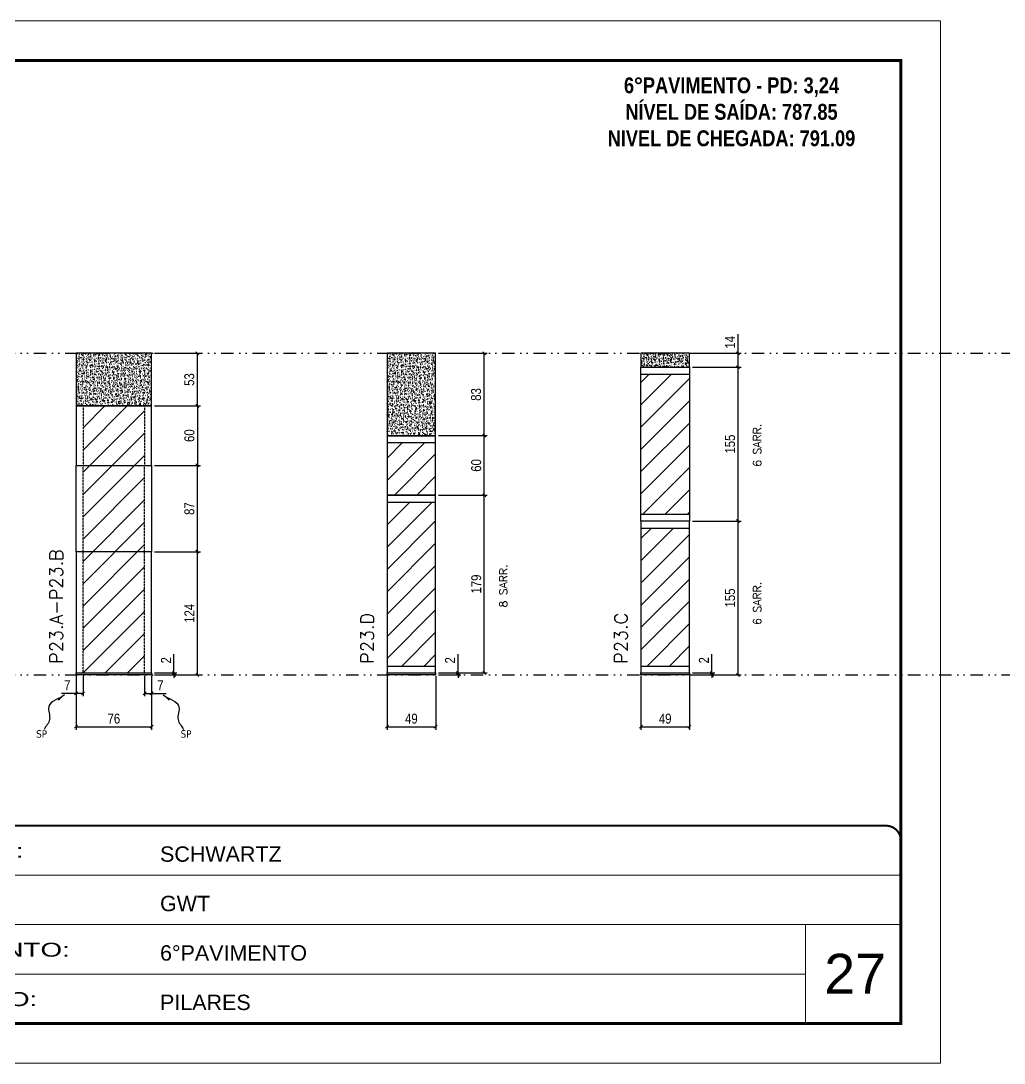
# Model space of a CAD drawing. Extents: x 13770 to 23315, y 867 to 16997.
# Drawn here: x 18128 to 19119, y 8907 to 9957 of the extents above; entities that cross this region are included whole.
import ezdxf

# ---------------------------------------------------------------- set-up
doc = ezdxf.new("R2010")
doc.units = 0
for name, pattern in [('CONTINUO', [0]), ('DASHED', [0.75, 0.5, -0.25]), ('DIVIDE2', [0.625, 0.25, -0.125, 0, -0.125, 0, -0.125]), ('HIDDEN', [0.375, 0.25, -0.125])]:
    doc.linetypes.add(name, pattern=pattern)
for name, color, linetype, lineweight in [('CARIMBO', 255, 'Continuous', 9), ('Folhas', 255, 'Continuous', 9), ('Hachura', 251, 'Continuous', 9), ('SARRAFO DE PRESSAO', 251, 'DASHED', 9), ('Texto Seção', 7, 'Continuous', 15)]:
    doc.layers.add(name, color=color, linetype=linetype, lineweight=lineweight)
for name, color, linetype in [('COTA', 241, 'Continuous'), ('NOMENCLATURA', 7, 'Continuous'), ('Nível', 160, 'Continuous'), ('Painéis', 200, 'Continuous'), ('SARR_2.2x7', 40, 'Continuous'), ('Sarrafo de Pressão', 42, 'HIDDEN'), ('texto', 7, 'Continuous')]:
    doc.layers.add(name, color=color, linetype=linetype)
doc.styles.add('ARIAL', font='arial.ttf')
doc.styles.add('COTA TECNICA', font='techl___.ttf', dxfattribs={"height": 10})
doc.styles.add('COTA TECNICA-50', font='techl___.ttf', dxfattribs={"height": 10})
doc.styles.add('REGUA-120', font='ROMANS.shx', dxfattribs={"height": 15})
doc.styles.add('ROMANC', font='techb___.ttf', dxfattribs={"height": 2.5})
doc.styles.add('ROMANS', font='romans.shx')
doc.styles.get("Standard").update_dxf_attribs({"font": 'arial.ttf'})
doc.styles.add('Tecnologia', font='')
doc.styles.get('Tecnologia').set_extended_font_data('Forgotten Futurist')
doc.dimstyles.new('COTA PAINEL-50', dxfattribs={"dimtxt": 10, "dimasz": 3, "dimexe": 3, "dimexo": 3, "dimgap": 3, "dimtad": 1, "dimdec": 1, "dimzin": 12, "dimdsep": 46, "dimtxsty": 'COTA TECNICA-50', "dimblk1": 'OBLIQUE', "dimblk2": 'OBLIQUE', "dimsah": 1, "dimcen": 0.9, "dimclrd": 4, "dimclre": 4, "dimclrt": 240, "dimadec": 1, "dimazin": 3, "dimtfac": 1, "dimtdec": 1, "dimtmove": 0, "dimatfit": 3, "dimfxl": 1, "dimtolj": 1, "dimtzin": 12, "dimarcsym": 0})
doc.dimstyles.new('PAINEL', dxfattribs={"dimtxt": 10, "dimasz": 3, "dimexe": 3, "dimexo": 3, "dimgap": 3, "dimtad": 1, "dimdec": 1, "dimzin": 12, "dimdsep": 46, "dimtxsty": 'COTA TECNICA', "dimblk1": 'OBLIQUE', "dimblk2": 'OBLIQUE', "dimsah": 1, "dimcen": 0.9, "dimclrd": 4, "dimclre": 4, "dimclrt": 240, "dimadec": 1, "dimazin": 3, "dimtfac": 1, "dimtdec": 1, "dimtmove": 0, "dimatfit": 3, "dimfxl": 1, "dimtolj": 1, "dimtzin": 12, "dimarcsym": 0})
doc.dimstyles.get("Standard").update_dxf_attribs({"dimtxt": 0.18, "dimasz": 0.18, "dimexe": 0.18, "dimexo": 0.0625, "dimgap": 0.09, "dimtad": 0, "dimtih": 1, "dimtoh": 1, "dimdec": 4, "dimzin": 0, "dimdsep": 46, "dimtxsty": 'Standard', "dimcen": 0.09, "dimadec": 0, "dimazin": 0, "dimtfac": 1, "dimtdec": 4, "dimtofl": 0, "dimtmove": 0, "dimatfit": 3, "dimfxl": 1, "dimtolj": 1, "dimtzin": 0, "dimarcsym": 0})

# ---------------------------------------------------------------- blocks, each defined once
blk = doc.blocks.new('9999999999')
at = {"color": 30, "linetype": 'CONTINUO'}
for p, q in [((98564.6, 34230.2), (98564.6, 34429.4)), ((98564.6, 34379.6), (99584, 34379.6)), ((98564.6, 34329.8), (99488, 34329.8)), ((99584, 34329.8), (99488, 34329.8)), ((99488, 34329.8), (99488, 34230.2)), ((98564.6, 34280), (99488, 34280))]:
    blk.add_line(p, q, dxfattribs=at)
at = {"color": 30, "linetype": 'CONTINUO', "const_width": 2}
blk.add_lwpolyline([(99584, 34230.2), (99584, 34414.4, 0.414214), (99569, 34429.4), (98229, 34429.4, 0.414214), (98214, 34414.4), (98214, 34245.2, 0.414214), (98229, 34230.2), (99584, 34230.2)], format="xyb", dxfattribs=at)
at = {"layer": 'Folhas'}
blk.add_lwpolyline([(98139, 34190.2), (99624, 34190.2), (99624, 35240.2), (98139, 35240.2)], close=True, dxfattribs=at)
at = {"layer": 'Folhas', "color": 30, "const_width": 3}
blk.add_lwpolyline([(98214, 34230.2), (99584, 34230.2), (99584, 35200.2), (98214, 35200.2)], close=True, dxfattribs=at)
at = {"color": 7, "linetype": 'Continuous', "ltscale": 5, "style": 'ARIAL'}
for s, height, p in [('SCHWARTZ', 15.48, (98837.7, 34393.1)), ('GWT', 15.48, (98837.7, 34343.3)), ('6°PAVIMENTO', 15.483, (98837.7, 34293.5)), ('NOVA SISTEMAS CONSTRUTIVOS', 11.059, (98263.2, 34267.2)), ('PILARES', 15.48, (98837.7, 34243.7))]:
    blk.add_text(s, height=height, dxfattribs=at).set_placement(p)
at = {"layer": 'Folhas', "color": 7, "style": 'Tecnologia', "width": 1.5}
for s, p in [('CLIENTE:', (98573.7, 34397.2)), ('OBRA:', (98573.7, 34347.3)), ('PAVIMENTO:', (98573.7, 34297.5)), ('PROJETO:', (98573.7, 34247.7))]:
    blk.add_text(s, height=14, dxfattribs=at).set_placement(p)
blk = doc.blocks.new('_Oblique')
at = {"color": 0, "linetype": 'ByBlock', "lineweight": -2}
blk.add_line((-0.5, -0.5), (0.5, 0.5), dxfattribs=at)
blk = doc.blocks.new('*D483')
at = {"layer": 'COTA', "color": 4, "lineweight": -2, "transparency": 16777216}
for p, q in [((18183.7, 9297.2), (18183.7, 9243)), ((18259.7, 9297.2), (18259.7, 9243)), ((18183.7, 9246), (18259.7, 9246))]:
    blk.add_line(p, q, dxfattribs=at)
at = {"layer": 'Defpoints', "color": 0, "transparency": 16777216}
for p in [(18183.7, 9300.2), (18259.7, 9300.2), (18259.7, 9246)]:
    blk.add_point(p, dxfattribs=at)
at = {"layer": 'COTA', "color": 4, "lineweight": -2, "transparency": 16777216, "xscale": 3, "yscale": 3, "zscale": 3, "rotation": 180}
blk.add_blockref('_Oblique', (18183.7, 9246), dxfattribs=at)
at = {"layer": 'COTA', "color": 4, "lineweight": -2, "transparency": 16777216, "xscale": 3, "yscale": 3, "zscale": 3}
blk.add_blockref('_Oblique', (18259.7, 9246), dxfattribs=at)
at = {"layer": 'COTA', "color": 240, "transparency": 16777216, "insert": (18221.7, 9254.1), "char_height": 10, "attachment_point": 5, "style": 'COTA TECNICA'}
blk.add_mtext('\\A1;76', dxfattribs=at)
blk = doc.blocks.new('*D484')
at = {"layer": 'COTA', "color": 4, "lineweight": -2, "transparency": 16777216}
for p, q in [((18262.7, 9422.2), (18308.9, 9422.2)), ((18305.9, 9298.2), (18305.9, 9422.2)), ((18262.7, 9298.2), (18308.9, 9298.2))]:
    blk.add_line(p, q, dxfattribs=at)
at = {"layer": 'Defpoints', "color": 0, "transparency": 16777216}
for p in [(18259.7, 9422.2), (18305.9, 9422.2), (18259.7, 9298.2)]:
    blk.add_point(p, dxfattribs=at)
at = {"layer": 'COTA', "color": 4, "lineweight": -2, "transparency": 16777216, "xscale": 3, "yscale": 3, "zscale": 3}
for p, rotation in [((18305.9, 9422.2), 90), ((18305.9, 9298.2), 270)]:
    blk.add_blockref('_Oblique', p, dxfattribs=dict(at, rotation=rotation))
at = {"layer": 'COTA', "color": 240, "transparency": 16777216, "insert": (18297.8, 9360.2), "char_height": 10, "attachment_point": 5, "rotation": 90, "style": 'COTA TECNICA-50'}
blk.add_mtext('\\A1;124', dxfattribs=at)
blk = doc.blocks.new('*D485')
at = {"layer": 'COTA', "color": 4, "lineweight": -2, "transparency": 16777216}
for p, q in [((18282.2, 9300.2), (18282.2, 9319)), ((18262.7, 9300.2), (18285.2, 9300.2)), ((18262.7, 9298.2), (18285.2, 9298.2)), ((18282.2, 9298.2), (18282.2, 9300.2)), ((18282.2, 9298.2), (18282.2, 9295.2))]:
    blk.add_line(p, q, dxfattribs=at)
at = {"layer": 'Defpoints', "color": 0, "transparency": 16777216}
for p in [(18259.7, 9300.2), (18259.7, 9298.2), (18282.2, 9298.2)]:
    blk.add_point(p, dxfattribs=at)
at = {"layer": 'COTA', "color": 4, "lineweight": -2, "transparency": 16777216, "xscale": 3, "yscale": 3, "zscale": 3}
for p, rotation in [((18282.2, 9300.2), 270), ((18282.2, 9298.2), 90)]:
    blk.add_blockref('_Oblique', p, dxfattribs=dict(at, rotation=rotation))
at = {"layer": 'COTA', "color": 240, "transparency": 16777216, "insert": (18274.2, 9312.9), "char_height": 10, "attachment_point": 5, "rotation": 90, "style": 'COTA TECNICA-50'}
blk.add_mtext('\\A1;2', dxfattribs=at)
blk = doc.blocks.new('*D495')
at = {"layer": 'COTA', "color": 4, "linetype": 'ByBlock', "lineweight": -2, "transparency": 16777216}
for p, q in [((18262.7, 9509.2), (18308.9, 9509.2)), ((18305.9, 9422.2), (18305.9, 9509.2)), ((18262.7, 9422.2), (18308.9, 9422.2))]:
    blk.add_line(p, q, dxfattribs=at)
at = {"layer": 'Defpoints', "color": 0, "linetype": 'ByBlock', "transparency": 16777216}
for p in [(18259.7, 9509.2), (18305.9, 9509.2), (18259.7, 9422.2)]:
    blk.add_point(p, dxfattribs=at)
at = {"layer": 'COTA', "color": 4, "linetype": 'ByBlock', "lineweight": -2, "transparency": 16777216, "xscale": 3, "yscale": 3, "zscale": 3}
for p, rotation in [((18305.9, 9509.2), 90), ((18305.9, 9422.2), 270)]:
    blk.add_blockref('_Oblique', p, dxfattribs=dict(at, rotation=rotation))
at = {"layer": 'COTA', "color": 240, "linetype": 'ByBlock', "transparency": 16777216, "insert": (18297.8, 9465.7), "char_height": 10, "attachment_point": 5, "rotation": 90, "style": 'COTA TECNICA'}
blk.add_mtext('\\A1;87', dxfattribs=at)
blk = doc.blocks.new('*D486')
at = {"layer": 'COTA', "color": 4, "lineweight": -2, "transparency": 16777216}
for p, q in [((18183.7, 9295.2), (18183.7, 9276.6)), ((18190.7, 9297.2), (18190.7, 9276.6)), ((18183.7, 9279.6), (18168.9, 9279.6)), ((18190.7, 9279.6), (18183.7, 9279.6))]:
    blk.add_line(p, q, dxfattribs=at)
at = {"layer": 'Defpoints', "color": 0, "transparency": 16777216}
for p in [(18183.7, 9298.2), (18190.7, 9300.2), (18183.7, 9279.6)]:
    blk.add_point(p, dxfattribs=at)
at = {"layer": 'COTA', "color": 4, "lineweight": -2, "transparency": 16777216, "xscale": 3, "yscale": 3, "zscale": 3, "rotation": 180}
blk.add_blockref('_Oblique', (18183.7, 9279.6), dxfattribs=at)
at = {"layer": 'COTA', "color": 4, "lineweight": -2, "transparency": 16777216, "xscale": 3, "yscale": 3, "zscale": 3}
blk.add_blockref('_Oblique', (18190.7, 9279.6), dxfattribs=at)
at = {"layer": 'COTA', "color": 240, "transparency": 16777216, "insert": (18174.8, 9287.7), "char_height": 10, "attachment_point": 5, "style": 'COTA TECNICA-50'}
blk.add_mtext('\\A1;7', dxfattribs=at)
blk = doc.blocks.new('*D487')
at = {"layer": 'COTA', "color": 4, "lineweight": -2, "transparency": 16777216}
for p, q in [((18252.7, 9297.2), (18252.7, 9276.6)), ((18259.7, 9295.2), (18259.7, 9276.6)), ((18252.7, 9279.6), (18259.7, 9279.6)), ((18259.7, 9279.6), (18274.4, 9279.6))]:
    blk.add_line(p, q, dxfattribs=at)
at = {"layer": 'Defpoints', "color": 0, "transparency": 16777216}
for p in [(18252.7, 9300.2), (18259.7, 9298.2), (18259.7, 9279.6)]:
    blk.add_point(p, dxfattribs=at)
at = {"layer": 'COTA', "color": 4, "lineweight": -2, "transparency": 16777216, "xscale": 3, "yscale": 3, "zscale": 3, "rotation": 180}
blk.add_blockref('_Oblique', (18252.7, 9279.6), dxfattribs=at)
at = {"layer": 'COTA', "color": 4, "lineweight": -2, "transparency": 16777216, "xscale": 3, "yscale": 3, "zscale": 3}
blk.add_blockref('_Oblique', (18259.7, 9279.6), dxfattribs=at)
at = {"layer": 'COTA', "color": 240, "transparency": 16777216, "insert": (18268.5, 9287.7), "char_height": 10, "attachment_point": 5, "style": 'COTA TECNICA-50'}
blk.add_mtext('\\A1;7', dxfattribs=at)
blk = doc.blocks.new('*D488')
at = {"layer": 'COTA', "color": 4, "lineweight": -2, "transparency": 16777216}
for p, q in [((18262.7, 9622.2), (18308.9, 9622.2)), ((18305.9, 9569.2), (18305.9, 9622.2)), ((18262.7, 9569.2), (18308.9, 9569.2))]:
    blk.add_line(p, q, dxfattribs=at)
at = {"layer": 'Defpoints', "color": 0, "transparency": 16777216}
for p in [(18259.7, 9622.2), (18305.9, 9622.2), (18259.7, 9569.2)]:
    blk.add_point(p, dxfattribs=at)
at = {"layer": 'COTA', "color": 4, "lineweight": -2, "transparency": 16777216, "xscale": 3, "yscale": 3, "zscale": 3}
for p, rotation in [((18305.9, 9622.2), 90), ((18305.9, 9569.2), 270)]:
    blk.add_blockref('_Oblique', p, dxfattribs=dict(at, rotation=rotation))
at = {"layer": 'COTA', "color": 240, "transparency": 16777216, "insert": (18297.7, 9595.7), "char_height": 10, "attachment_point": 5, "rotation": 90, "style": 'COTA TECNICA'}
blk.add_mtext('\\A1;53', dxfattribs=at)
blk = doc.blocks.new('*D489')
at = {"layer": 'COTA', "color": 4, "lineweight": -2, "transparency": 16777216}
for p, q in [((18752.6, 9297.2), (18752.6, 9243)), ((18801.6, 9297.2), (18801.6, 9243)), ((18752.6, 9246), (18801.6, 9246))]:
    blk.add_line(p, q, dxfattribs=at)
at = {"layer": 'Defpoints', "color": 0, "transparency": 16777216}
for p in [(18752.6, 9300.2), (18801.6, 9300.2), (18801.6, 9246)]:
    blk.add_point(p, dxfattribs=at)
at = {"layer": 'COTA', "color": 4, "lineweight": -2, "transparency": 16777216, "xscale": 3, "yscale": 3, "zscale": 3, "rotation": 180}
blk.add_blockref('_Oblique', (18752.6, 9246), dxfattribs=at)
at = {"layer": 'COTA', "color": 4, "lineweight": -2, "transparency": 16777216, "xscale": 3, "yscale": 3, "zscale": 3}
blk.add_blockref('_Oblique', (18801.6, 9246), dxfattribs=at)
at = {"layer": 'COTA', "color": 240, "transparency": 16777216, "insert": (18777.1, 9254.1), "char_height": 10, "attachment_point": 5, "style": 'COTA TECNICA'}
blk.add_mtext('\\A1;49', dxfattribs=at)
blk = doc.blocks.new('*D490')
at = {"layer": 'COTA', "color": 4, "lineweight": -2, "transparency": 16777216}
for p, q in [((18824.1, 9300.2), (18824.1, 9319)), ((18804.6, 9300.2), (18827.1, 9300.2)), ((18804.6, 9298.2), (18827.1, 9298.2)), ((18824.1, 9298.2), (18824.1, 9300.2)), ((18824.1, 9298.2), (18824.1, 9295.2))]:
    blk.add_line(p, q, dxfattribs=at)
at = {"layer": 'Defpoints', "color": 0, "transparency": 16777216}
for p in [(18801.6, 9300.2), (18801.6, 9298.2), (18824.1, 9298.2)]:
    blk.add_point(p, dxfattribs=at)
at = {"layer": 'COTA', "color": 4, "lineweight": -2, "transparency": 16777216, "xscale": 3, "yscale": 3, "zscale": 3}
for p, rotation in [((18824.1, 9300.2), 270), ((18824.1, 9298.2), 90)]:
    blk.add_blockref('_Oblique', p, dxfattribs=dict(at, rotation=rotation))
at = {"layer": 'COTA', "color": 240, "transparency": 16777216, "insert": (18816.1, 9312.9), "char_height": 10, "attachment_point": 5, "rotation": 90, "style": 'COTA TECNICA-50'}
blk.add_mtext('\\A1;2', dxfattribs=at)
blk = doc.blocks.new('*D491')
at = {"layer": 'COTA', "color": 4, "lineweight": -2, "transparency": 16777216}
for p, q in [((18850.6, 9622.2), (18850.6, 9641.3)), ((18804.6, 9622.2), (18853.6, 9622.2)), ((18850.6, 9608.2), (18850.6, 9622.2)), ((18804.6, 9608.2), (18853.6, 9608.2))]:
    blk.add_line(p, q, dxfattribs=at)
at = {"layer": 'Defpoints', "color": 0, "transparency": 16777216}
for p in [(18801.6, 9622.2), (18850.6, 9622.2), (18801.6, 9608.2)]:
    blk.add_point(p, dxfattribs=at)
at = {"layer": 'COTA', "color": 4, "lineweight": -2, "transparency": 16777216, "xscale": 3, "yscale": 3, "zscale": 3}
for p, rotation in [((18850.6, 9622.2), 90), ((18850.6, 9608.2), 270)]:
    blk.add_blockref('_Oblique', p, dxfattribs=dict(at, rotation=rotation))
at = {"layer": 'COTA', "color": 240, "transparency": 16777216, "insert": (18842.5, 9633.2), "char_height": 10, "attachment_point": 5, "rotation": 90, "style": 'COTA TECNICA'}
blk.add_mtext('\\A1;14', dxfattribs=at)
blk = doc.blocks.new('*D496')
at = {"layer": 'COTA', "color": 4, "lineweight": -2, "transparency": 16777216}
for p, q in [((18804.6, 9608.2), (18853.6, 9608.2)), ((18850.6, 9453.2), (18850.6, 9608.2)), ((18804.6, 9453.2), (18853.6, 9453.2))]:
    blk.add_line(p, q, dxfattribs=at)
at = {"layer": 'Defpoints', "color": 0, "transparency": 16777216}
for p in [(18801.6, 9608.2), (18850.6, 9608.2), (18801.6, 9453.2)]:
    blk.add_point(p, dxfattribs=at)
at = {"layer": 'COTA', "color": 4, "lineweight": -2, "transparency": 16777216, "xscale": 3, "yscale": 3, "zscale": 3}
for p, rotation in [((18850.6, 9608.2), 90), ((18850.6, 9453.2), 270)]:
    blk.add_blockref('_Oblique', p, dxfattribs=dict(at, rotation=rotation))
at = {"layer": 'COTA', "color": 240, "transparency": 16777216, "insert": (18842.5, 9530.7), "char_height": 10, "attachment_point": 5, "rotation": 90, "style": 'COTA TECNICA'}
blk.add_mtext('\\A1;155', dxfattribs=at)
blk = doc.blocks.new('*D492')
at = {"layer": 'COTA', "color": 4, "lineweight": -2, "transparency": 16777216}
for p, q in [((18496.9, 9297.2), (18496.9, 9243)), ((18545.9, 9297.2), (18545.9, 9243)), ((18496.9, 9246), (18545.9, 9246))]:
    blk.add_line(p, q, dxfattribs=at)
at = {"layer": 'Defpoints', "color": 0, "transparency": 16777216}
for p in [(18496.9, 9300.2), (18545.9, 9300.2), (18545.9, 9246)]:
    blk.add_point(p, dxfattribs=at)
at = {"layer": 'COTA', "color": 4, "lineweight": -2, "transparency": 16777216, "xscale": 3, "yscale": 3, "zscale": 3, "rotation": 180}
blk.add_blockref('_Oblique', (18496.9, 9246), dxfattribs=at)
at = {"layer": 'COTA', "color": 4, "lineweight": -2, "transparency": 16777216, "xscale": 3, "yscale": 3, "zscale": 3}
blk.add_blockref('_Oblique', (18545.9, 9246), dxfattribs=at)
at = {"layer": 'COTA', "color": 240, "transparency": 16777216, "insert": (18521.4, 9254.1), "char_height": 10, "attachment_point": 5, "style": 'COTA TECNICA'}
blk.add_mtext('\\A1;49', dxfattribs=at)
blk = doc.blocks.new('*D493')
at = {"layer": 'COTA', "color": 4, "lineweight": -2, "transparency": 16777216}
for p, q in [((18568.4, 9300.2), (18568.4, 9319)), ((18548.9, 9300.2), (18571.4, 9300.2)), ((18548.9, 9298.2), (18571.4, 9298.2)), ((18568.4, 9298.2), (18568.4, 9300.2)), ((18568.4, 9298.2), (18568.4, 9295.2))]:
    blk.add_line(p, q, dxfattribs=at)
at = {"layer": 'Defpoints', "color": 0, "transparency": 16777216}
for p in [(18545.9, 9300.2), (18545.9, 9298.2), (18568.4, 9298.2)]:
    blk.add_point(p, dxfattribs=at)
at = {"layer": 'COTA', "color": 4, "lineweight": -2, "transparency": 16777216, "xscale": 3, "yscale": 3, "zscale": 3}
for p, rotation in [((18568.4, 9300.2), 270), ((18568.4, 9298.2), 90)]:
    blk.add_blockref('_Oblique', p, dxfattribs=dict(at, rotation=rotation))
at = {"layer": 'COTA', "color": 240, "transparency": 16777216, "insert": (18560.4, 9312.9), "char_height": 10, "attachment_point": 5, "rotation": 90, "style": 'COTA TECNICA-50'}
blk.add_mtext('\\A1;2', dxfattribs=at)
blk = doc.blocks.new('*D494')
at = {"layer": 'COTA', "color": 4, "lineweight": -2, "transparency": 16777216}
for p, q in [((18548.9, 9622.2), (18597.9, 9622.2)), ((18594.9, 9539.2), (18594.9, 9622.2)), ((18548.9, 9539.2), (18597.9, 9539.2))]:
    blk.add_line(p, q, dxfattribs=at)
at = {"layer": 'Defpoints', "color": 0, "transparency": 16777216}
for p in [(18545.9, 9622.2), (18594.9, 9622.2), (18545.9, 9539.2)]:
    blk.add_point(p, dxfattribs=at)
at = {"layer": 'COTA', "color": 4, "lineweight": -2, "transparency": 16777216, "xscale": 3, "yscale": 3, "zscale": 3}
for p, rotation in [((18594.9, 9622.2), 90), ((18594.9, 9539.2), 270)]:
    blk.add_blockref('_Oblique', p, dxfattribs=dict(at, rotation=rotation))
at = {"layer": 'COTA', "color": 240, "transparency": 16777216, "insert": (18586.6, 9580.7), "char_height": 10, "attachment_point": 5, "rotation": 90, "style": 'COTA TECNICA'}
blk.add_mtext('\\A1;83', dxfattribs=at)
blk = doc.blocks.new('*D497')
at = {"layer": 'COTA', "color": 4, "lineweight": -2, "transparency": 16777216}
for p, q in [((18548.9, 9479.2), (18597.9, 9479.2)), ((18594.9, 9300.2), (18594.9, 9479.2)), ((18548.9, 9300.2), (18597.9, 9300.2))]:
    blk.add_line(p, q, dxfattribs=at)
at = {"layer": 'Defpoints', "color": 0, "transparency": 16777216}
for p in [(18545.9, 9479.2), (18594.9, 9479.2), (18545.9, 9300.2)]:
    blk.add_point(p, dxfattribs=at)
at = {"layer": 'COTA', "color": 4, "lineweight": -2, "transparency": 16777216, "xscale": 3, "yscale": 3, "zscale": 3}
for p, rotation in [((18594.9, 9479.2), 90), ((18594.9, 9300.2), 270)]:
    blk.add_blockref('_Oblique', p, dxfattribs=dict(at, rotation=rotation))
at = {"layer": 'COTA', "color": 240, "transparency": 16777216, "insert": (18586.8, 9389.7), "char_height": 10, "attachment_point": 5, "rotation": 90, "style": 'COTA TECNICA'}
blk.add_mtext('\\A1;179', dxfattribs=at)
blk = doc.blocks.new('*D498')
at = {"layer": 'COTA', "color": 4, "lineweight": -2, "transparency": 16777216}
for p, q in [((18804.6, 9453.2), (18853.6, 9453.2)), ((18850.6, 9298.2), (18850.6, 9453.2)), ((18804.6, 9298.2), (18853.6, 9298.2))]:
    blk.add_line(p, q, dxfattribs=at)
at = {"layer": 'Defpoints', "color": 0, "transparency": 16777216}
for p in [(18801.6, 9453.2), (18850.6, 9453.2), (18801.6, 9298.2)]:
    blk.add_point(p, dxfattribs=at)
at = {"layer": 'COTA', "color": 4, "lineweight": -2, "transparency": 16777216, "xscale": 3, "yscale": 3, "zscale": 3}
for p, rotation in [((18850.6, 9453.2), 90), ((18850.6, 9298.2), 270)]:
    blk.add_blockref('_Oblique', p, dxfattribs=dict(at, rotation=rotation))
at = {"layer": 'COTA', "color": 240, "transparency": 16777216, "insert": (18842.5, 9375.7), "char_height": 10, "attachment_point": 5, "rotation": 90, "style": 'COTA TECNICA'}
blk.add_mtext('\\A1;155', dxfattribs=at)
blk = doc.blocks.new('*D848')
at = {"layer": 'COTA', "color": 4, "lineweight": -2, "transparency": 16777216}
for p, q in [((18262.7, 9569.2), (18308.9, 9569.2)), ((18305.9, 9569.2), (18305.9, 9509.2)), ((18262.7, 9509.2), (18308.9, 9509.2))]:
    blk.add_line(p, q, dxfattribs=at)
at = {"layer": 'Defpoints', "color": 0, "transparency": 16777216}
for p in [(18259.7, 9569.2), (18259.7, 9509.2), (18305.9, 9509.2)]:
    blk.add_point(p, dxfattribs=at)
at = {"layer": 'COTA', "color": 4, "lineweight": -2, "transparency": 16777216, "xscale": 3, "yscale": 3, "zscale": 3}
for p, rotation in [((18305.9, 9569.2), 90), ((18305.9, 9509.2), 270)]:
    blk.add_blockref('_Oblique', p, dxfattribs=dict(at, rotation=rotation))
at = {"layer": 'COTA', "color": 240, "transparency": 16777216, "insert": (18297.8, 9539.2), "char_height": 10, "attachment_point": 5, "rotation": 90, "style": 'COTA TECNICA'}
blk.add_mtext('\\A1;60', dxfattribs=at)
blk = doc.blocks.new('*D849')
at = {"layer": 'COTA', "color": 4, "lineweight": -2, "transparency": 16777216}
for p, q in [((18548.9, 9539.2), (18597.9, 9539.2)), ((18594.9, 9479.2), (18594.9, 9539.2)), ((18548.9, 9479.2), (18597.9, 9479.2))]:
    blk.add_line(p, q, dxfattribs=at)
at = {"layer": 'Defpoints', "color": 0, "transparency": 16777216}
for p in [(18545.9, 9539.2), (18594.9, 9539.2), (18545.9, 9479.2)]:
    blk.add_point(p, dxfattribs=at)
at = {"layer": 'COTA', "color": 4, "lineweight": -2, "transparency": 16777216, "xscale": 3, "yscale": 3, "zscale": 3}
for p, rotation in [((18594.9, 9539.2), 90), ((18594.9, 9479.2), 270)]:
    blk.add_blockref('_Oblique', p, dxfattribs=dict(at, rotation=rotation))
at = {"layer": 'COTA', "color": 240, "transparency": 16777216, "insert": (18586.8, 9509.2), "char_height": 10, "attachment_point": 5, "rotation": 90, "style": 'COTA TECNICA'}
blk.add_mtext('\\A1;60', dxfattribs=at)

msp = doc.modelspace()

# ---------------------------------------------------------------- hatches: boundary and pattern name
at = {"layer": 'COTA'}
h = msp.add_hatch(dxfattribs=at)
h.set_pattern_fill('AR-CONC', color=256, scale=0.03)
h.set_pattern_definition([(50, (-1269.441, -5773.8755), (5.4655401, -0.4781726), [0.5715, -6.2865]), (355, (-1269.441, -5773.8755), (-1.0573026, 5.7317054), [0.4572, -5.0292175]), (100.451445, (-1268.9854, -5773.9154), (4.4082374, 5.2535326), [0.4857003, -5.3427073]), (46.1842, (-1269.441, -5772.3515), (8.1323712, -1.2612698), [0.85725, -9.42975]), (96.635558, (-1268.763, -5772.457), (7.122124, 7.4227837), [0.7285507, -8.0140682]), (351.18415, (-1269.441, -5772.3515), (7.122124, 7.4227837), [0.685799, -7.543792]), (21, (-1268.679, -5772.7325), (4.5484317, -3.06795595), [0.5715, -6.2865]), (326, (-1268.679, -5772.7325), (1.8540609, 5.525639), [0.4572, -5.0292]), (71.451445, (-1268.3, -5772.988), (6.4024926, 2.4576831), [0.4857003, -5.3426981]), (37.5, (-1269.4408, -5773.8755), (0.0926581, 2.53665117), [0, -4.96824, 0, -5.1054, 0, -5.04825]), (7.5, (-1269.4408, -5773.8755), (2.00458988, 3.00541724), [0, -2.91084, 0, -4.85394, 0, -1.92405]), (327.5, (-1271.14, -5773.8755), (4.06771786, -0.17186232), [0, -1.905, 0, -5.9436, 0, -7.8867]), (317.5, (-1271.902, -5773.8755), (4.44387544, 0.76279473), [0, -2.4765, 0, -3.94716, 0, -5.6007])])
h.paths.add_polyline_path([(18259.66, 9569.15), (18259.66, 9622.15), (18183.66, 9622.15), (18183.66, 9569.15)])
h = msp.add_hatch(dxfattribs=at)
h.set_pattern_fill('AR-CONC', color=256, scale=0.03)
h.set_pattern_definition([(50, (-956.2243, -5773.8755), (5.4655401, -0.4781726), [0.5715, -6.2865]), (355, (-956.2243, -5773.8755), (-1.0573026, 5.7317054), [0.4572, -5.0292175]), (100.451445, (-955.769, -5773.9154), (4.4082374, 5.2535326), [0.4857003, -5.3427073]), (46.1842, (-956.224, -5772.3515), (8.1323712, -1.2612698), [0.85725, -9.42975]), (96.635558, (-955.5466, -5772.457), (7.122124, 7.4227837), [0.7285507, -8.0140682]), (351.18415, (-956.224, -5772.3515), (7.122124, 7.4227837), [0.685799, -7.543792]), (21, (-955.4623, -5772.7325), (4.5484317, -3.06795595), [0.5715, -6.2865]), (326, (-955.4623, -5772.7325), (1.8540609, 5.525639), [0.4572, -5.0292]), (71.451445, (-955.083, -5772.988), (6.4024926, 2.4576831), [0.4857003, -5.3426981]), (37.5, (-956.2243, -5773.8755), (0.0926581, 2.53665117), [0, -4.96824, 0, -5.1054, 0, -5.04825]), (7.5, (-956.2243, -5773.8755), (2.00458988, 3.00541724), [0, -2.91084, 0, -4.85394, 0, -1.92405]), (327.5, (-957.9236, -5773.8755), (4.06771786, -0.17186232), [0, -1.905, 0, -5.9436, 0, -7.8867]), (317.5, (-958.6856, -5773.8755), (4.44387544, 0.76279473), [0, -2.4765, 0, -3.94716, 0, -5.6007])])
h.paths.add_polyline_path([(18545.88, 9539.15), (18545.88, 9622.15), (18496.88, 9622.15), (18496.88, 9539.15)])
h = msp.add_hatch(dxfattribs=at)
h.set_pattern_fill('AR-CONC', color=256, scale=0.03)
h.set_pattern_definition([(50, (-700.4953, -5773.8755), (5.4655401, -0.4781726), [0.5715, -6.2865]), (355, (-700.4953, -5773.8755), (-1.0573026, 5.7317054), [0.4572, -5.0292175]), (100.451445, (-700.04, -5773.9154), (4.4082374, 5.2535326), [0.4857003, -5.3427073]), (46.1842, (-700.495, -5772.3515), (8.1323712, -1.2612698), [0.85725, -9.42975]), (96.635558, (-699.8176, -5772.457), (7.122124, 7.4227837), [0.7285507, -8.0140682]), (351.18415, (-700.495, -5772.3515), (7.122124, 7.4227837), [0.685799, -7.543792]), (21, (-699.7333, -5772.7325), (4.5484317, -3.06795595), [0.5715, -6.2865]), (326, (-699.7333, -5772.7325), (1.8540609, 5.525639), [0.4572, -5.0292]), (71.451445, (-699.354, -5772.988), (6.4024926, 2.4576831), [0.4857003, -5.3426981]), (37.5, (-700.4953, -5773.8755), (0.0926581, 2.53665117), [0, -4.96824, 0, -5.1054, 0, -5.04825]), (7.5, (-700.4953, -5773.8755), (2.00458988, 3.00541724), [0, -2.91084, 0, -4.85394, 0, -1.92405]), (327.5, (-702.1945, -5773.8755), (4.06771786, -0.17186232), [0, -1.905, 0, -5.9436, 0, -7.8867]), (317.5, (-702.9565, -5773.8755), (4.44387544, 0.76279473), [0, -2.4765, 0, -3.94716, 0, -5.6007])])
h.paths.add_polyline_path([(18801.61, 9608.15), (18801.61, 9622.15), (18752.61, 9622.15), (18752.61, 9608.15)])
at = {"layer": 'Hachura', "linetype": 'ByBlock'}
h = msp.add_hatch(dxfattribs=at)
h.set_pattern_fill('ANSI31', color=256, scale=5)
h.paths.add_polyline_path([(18190.66, 9509.15), (18252.66, 9509.15), (18252.66, 9569.15), (18190.66, 9569.15)])
h.paths.add_polyline_path([(18545.88, 9532.15), (18496.88, 9532.15), (18496.88, 9479.15), (18545.88, 9479.15)])
h.paths.add_polyline_path([(18801.61, 9601.15), (18752.61, 9601.15), (18752.61, 9460.15), (18801.61, 9460.15)])
h = msp.add_hatch(dxfattribs=at)
h.set_pattern_fill('ANSI31', color=256, scale=5)
h.paths.add_polyline_path([(18190.66, 9422.15), (18252.66, 9422.15), (18252.66, 9509.15), (18190.66, 9509.15)])
h.paths.add_polyline_path([(18190.66, 9300.15), (18252.66, 9300.15), (18252.66, 9422.15), (18190.66, 9422.15)])
h = msp.add_hatch(dxfattribs=at)
h.set_pattern_fill('ANSI31', color=256, scale=5)
h.paths.add_polyline_path([(18496.88, 9307.15), (18545.88, 9307.15), (18545.88, 9472.15), (18496.88, 9472.15)])
h = msp.add_hatch(dxfattribs=at)
h.set_pattern_fill('ANSI31', color=256, scale=5)
h.paths.add_polyline_path([(18752.61, 9307.15), (18801.61, 9307.15), (18801.61, 9446.15), (18752.61, 9446.15)])

# ---------------------------------------------------------------- linework, layer by layer
at = {"layer": 'COTA'}
for points in [[(18183.66, 9569.15), (18259.66, 9569.15), (18259.66, 9622.15), (18183.66, 9622.15)], [(18496.88, 9539.15), (18545.88, 9539.15), (18545.88, 9622.15), (18496.88, 9622.15)], [(18752.61, 9608.15), (18801.61, 9608.15), (18801.61, 9622.15), (18752.61, 9622.15)]]:
    msp.add_lwpolyline(points, close=True, dxfattribs=at)
at = {"layer": 'Nível', "color": 4, "linetype": 'DIVIDE2', "ltscale": 50}
for p, q in [((13769.54, 9622.15), (21112.79, 9622.15)), ((13769.54, 9298.15), (21112.79, 9298.15))]:
    msp.add_line(p, q, dxfattribs=at)
at = {"layer": 'Painéis'}
for points in [[(18752.61, 9608.15), (18801.61, 9608.15), (18801.61, 9453.15), (18752.61, 9453.15)], [(18183.66, 9509.15), (18259.66, 9509.15), (18259.66, 9569.15), (18183.66, 9569.15)], [(18496.88, 9479.15), (18545.88, 9479.15), (18545.88, 9539.15), (18496.88, 9539.15)], [(18183.66, 9509.15), (18259.66, 9509.15), (18259.66, 9422.15), (18183.66, 9422.15)], [(18496.88, 9300.15), (18545.88, 9300.15), (18545.88, 9479.15), (18496.88, 9479.15)], [(18752.61, 9300.15), (18801.61, 9300.15), (18801.61, 9453.15), (18752.61, 9453.15)], [(18183.66, 9300.15), (18259.66, 9300.15), (18259.66, 9422.15), (18183.66, 9422.15)], [(18183.66, 9300.15), (18259.66, 9300.15), (18259.66, 9298.15), (18183.66, 9298.15)], [(18496.88, 9300.15), (18545.88, 9300.15), (18545.88, 9298.15), (18496.88, 9298.15)], [(18752.61, 9300.15), (18801.61, 9300.15), (18801.61, 9298.15), (18752.61, 9298.15)]]:
    msp.add_lwpolyline(points, close=True, dxfattribs=at)
at = {"layer": 'SARR_2.2x7', "linetype": 'ByBlock'}
for p, q in [((18752.61, 9601.15), (18801.61, 9601.15)), ((18496.88, 9532.15), (18545.88, 9532.15)), ((18496.88, 9472.15), (18545.88, 9472.15)), ((18752.61, 9460.15), (18801.61, 9460.15)), ((18752.61, 9446.15), (18801.61, 9446.15)), ((18496.88, 9307.15), (18545.88, 9307.15)), ((18752.61, 9307.15), (18801.61, 9307.15))]:
    msp.add_line(p, q, dxfattribs=at)
at = {"layer": 'Sarrafo de Pressão'}
for p, q in [((18190.66, 9569.15), (18190.66, 9509.15)), ((18252.66, 9569.15), (18252.66, 9509.15)), ((18190.66, 9422.15), (18190.66, 9509.15)), ((18252.66, 9422.15), (18252.66, 9509.15)), ((18190.66, 9300.15), (18190.66, 9422.15)), ((18252.66, 9300.15), (18252.66, 9422.15))]:
    msp.add_line(p, q, dxfattribs=at)

# ---------------------------------------------------------------- block references
at = {"layer": 'SARRAFO DE PRESSAO', "color": 6, "linetype": 'ByBlock'}
msp.add_blockref('9999999999', (-80569.48, -25283.14), dxfattribs=at)

# ---------------------------------------------------------------- texts
at = {"layer": 'CARIMBO', "style": 'ARIAL'}
msp.add_text('27', height=40, dxfattribs=at).set_placement((18937.36, 8977.21))
at = {"layer": 'NOMENCLATURA', "color": 2, "insert": (18843.88, 9900.1), "char_height": 16, "attachment_point": 2, "style": 'ROMANC'}
msp.add_mtext_dynamic_manual_height_columns('6°PAVIMENTO - PD: 3,24\\PNÍVEL DE SAÍDA: 787.85\\PNIVEL DE CHEGADA: 791.09', width=376.0554, gutter_width=1, heights=[0], dxfattribs=at)
at = {"layer": 'texto', "color": 0, "char_height": 7.5, "attachment_point": 5}
for insert in [(18148.89, 9238.66), (18294.44, 9238.66)]:
    msp.add_mtext('{\\fTahoma|b0|i0|c0|p34;\\C4;SP}', dxfattribs=dict(at, insert=insert))
at = {"layer": 'Texto Seção', "linetype": 'Continuous', "style": 'ROMANS'}
for s, p in [('6 SARR.', (18873.76, 9507.86)), ('8 SARR.', (18618.03, 9366.14)), ('6 SARR.', (18873.76, 9348.67))]:
    msp.add_text(s, height=8, rotation=90, dxfattribs=at).set_placement(p)
at = {"layer": 'Texto Seção', "char_height": 13, "width": 285.3299, "attachment_point": 7, "rotation": 90, "style": 'REGUA-120'}
for s, insert in [('P23.A-P23.B', (18170.19, 9309.4)), ('P23.D', (18483.41, 9309.4)), ('P23.C', (18739.14, 9309.4))]:
    msp.add_mtext(s, dxfattribs=dict(at, insert=insert))

# ---------------------------------------------------------------- dimensions: what is measured, and where the dimension line sits
at = {"layer": 'COTA'}
for base, p1, p2, angle, dimstyle, picture, middle in [((18850.59, 9622.15), (18801.61, 9608.15), (18801.61, 9622.15), 90, 'PAINEL', '*D491', (18842.52, 9633.21)), ((18305.9, 9622.15), (18259.66, 9569.15), (18259.66, 9622.15), 90, 'PAINEL', '*D488', (18297.68, 9595.65)), ((18594.86, 9622.15), (18545.88, 9539.15), (18545.88, 9622.15), 90, 'PAINEL', '*D494', (18586.62, 9580.65)), ((18305.9, 9509.15), (18259.66, 9569.15), (18259.66, 9509.15), 90, 'PAINEL', '*D848', (18297.8, 9539.15)), ((18594.86, 9539.15), (18545.88, 9479.15), (18545.88, 9539.15), 90, 'PAINEL', '*D849', (18586.76, 9509.15)), ((18594.86, 9479.15), (18545.88, 9300.15), (18545.88, 9479.15), 90, 'PAINEL', '*D497', (18586.76, 9389.65)), ((18850.59, 9453.15), (18801.61, 9298.15), (18801.61, 9453.15), 90, 'PAINEL', '*D498', (18842.48, 9375.65)), ((18305.9, 9422.15), (18259.66, 9298.15), (18259.66, 9422.15), 90, 'COTA PAINEL-50', '*D484', (18297.83, 9360.15)), ((18183.66, 9279.64), (18190.66, 9300.15), (18183.66, 9298.15), 180, 'COTA PAINEL-50', '*D486', (18174.8, 9287.72))]:
    dim = msp.add_linear_dim(base=base, p1=p1, p2=p2, angle=angle, dimstyle=dimstyle, dxfattribs=at)
    dim.commit()
    dim.dimension.update_dxf_attribs({"geometry": picture, "text_midpoint": middle})
dim = msp.add_linear_dim(base=(18850.59, 9608.15), p1=(18801.61, 9453.15), p2=(18801.61, 9608.15), angle=90, dimstyle='PAINEL', override={"dimtmove": 1}, dxfattribs=at)
dim.commit()
dim.dimension.update_dxf_attribs({"geometry": '*D496', "text_midpoint": (18842.48, 9530.65)})
at = {"layer": 'COTA', "linetype": 'ByBlock'}
dim = msp.add_linear_dim(base=(18305.9, 9509.15), p1=(18259.66, 9422.15), p2=(18259.66, 9509.15), angle=90, dimstyle='PAINEL', dxfattribs=at)
dim.commit()
dim.dimension.update_dxf_attribs({"geometry": '*D495', "text_midpoint": (18297.81, 9465.65)})
at = {"layer": 'COTA'}
for base, p1, p2, picture, middle in [((18282.19, 9298.15), (18259.66, 9300.15), (18259.66, 9298.15), '*D485', (18282.19, 9312.9)), ((18568.41, 9298.15), (18545.88, 9300.15), (18545.88, 9298.15), '*D493', (18568.41, 9312.9)), ((18824.13, 9298.15), (18801.61, 9300.15), (18801.61, 9298.15), '*D490', (18824.13, 9312.9))]:
    dim = msp.add_linear_dim(base=base, p1=p1, p2=p2, angle=90, dimstyle='COTA PAINEL-50', dxfattribs=at)
    dim.commit()
    dim.dimension.update_dxf_attribs({"geometry": picture, "text_midpoint": middle, "dimtype": 160})
for base, p1, p2, picture, middle in [((18259.66, 9245.98), (18183.66, 9300.15), (18259.66, 9300.15), '*D483', (18221.66, 9254.08)), ((18545.88, 9245.98), (18496.88, 9300.15), (18545.88, 9300.15), '*D492', (18521.38, 9254.08)), ((18801.61, 9245.98), (18752.61, 9300.15), (18801.61, 9300.15), '*D489', (18777.11, 9254.08))]:
    dim = msp.add_linear_dim(base=base, p1=p1, p2=p2, dimstyle='PAINEL', override={"dimarcsym": 2}, dxfattribs=at)
    dim.commit()
    dim.dimension.update_dxf_attribs({"geometry": picture, "text_midpoint": middle})
dim = msp.add_linear_dim(base=(18259.66, 9279.64), p1=(18252.66, 9300.15), p2=(18259.66, 9298.15), dimstyle='COTA PAINEL-50', dxfattribs=at)
dim.commit()
dim.dimension.update_dxf_attribs({"geometry": '*D487', "text_midpoint": (18268.53, 9287.72)})

# ---------------------------------------------------------------- leaders
at = {"layer": 'COTA', "path_type": 1}
for points in [[(18171.83, 9277.97), (18156.05, 9266.14), (18156.97, 9253.13), (18151.42, 9243.35)], [(18271.49, 9277.97), (18287.28, 9266.14), (18286.35, 9253.13), (18291.9, 9243.35)]]:
    msp.add_leader(points, dimstyle='Standard', override={"dimasz": 8}, dxfattribs=at)

doc.saveas('drawing.dxf')
